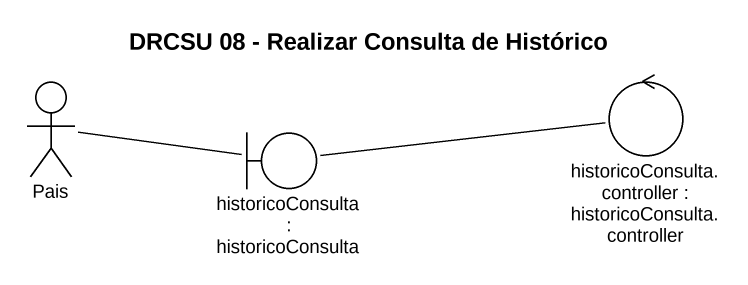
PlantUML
@startuml
title DRCSU 08 - Realizar Consulta de Histórico
actor Pais
boundary "historicoConsulta : historicoConsulta" as historicoConsulta
control "historicoConsulta.controller : historicoConsulta.controller" as historicoConsulta_controller
Pais -right- historicoConsulta
historicoConsulta -right- historicoConsulta_controller
@enduml
